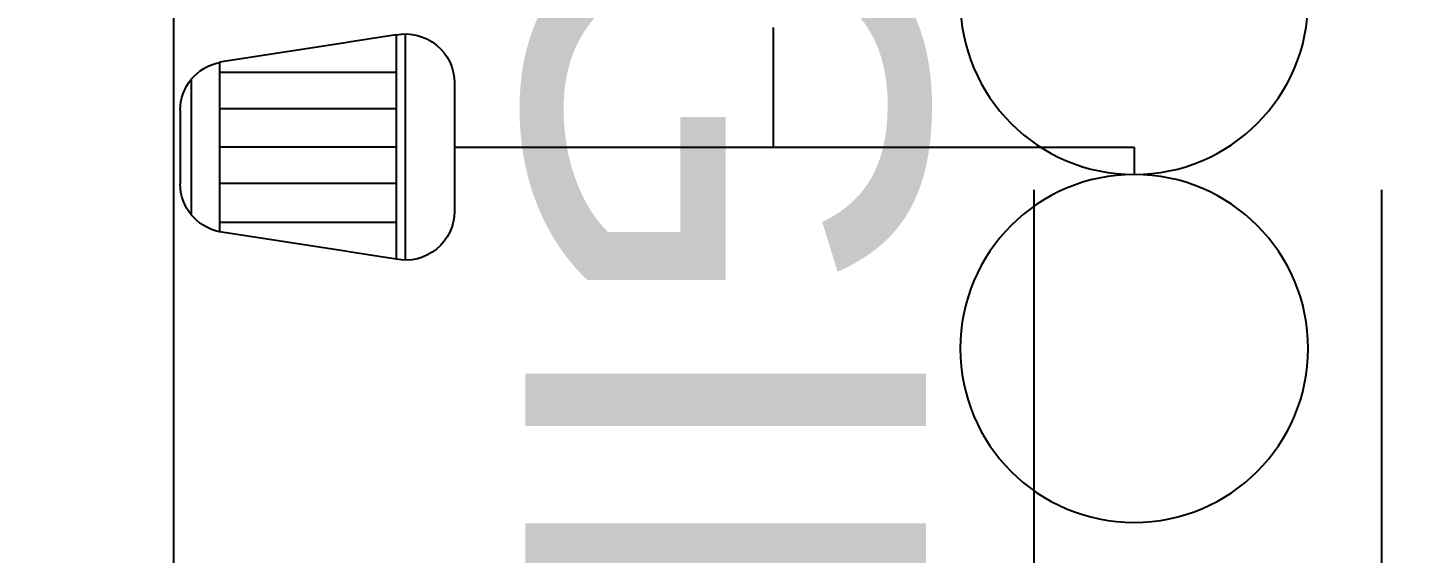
# Model space of a CAD drawing. Header units: inches. Extents: x 21 to 38546, y 13 to 15001.
# Drawn here: x 4642.16 to 4661.92, y 1929 to 1936.56 of the extents above; entities that cross this region are included whole.
import ezdxf
from ezdxf.enums import TextEntityAlignment as Align

# ---------------------------------------------------------------- set-up
doc = ezdxf.new("R2010")
doc.units = ezdxf.units.IN
doc.header["$MEASUREMENT"] = 0
doc.set_wipeout_variables(frame=1)
for name, color, linetype in [('pex_boru_dönüş', 5, 'Continuous'), ('pex_boru_gidiş', 1, 'Continuous'), ('RAST-IST-RADYATÖR-DİNAMİK BLOK', 83, 'Continuous')]:
    doc.layers.add(name, color=color, linetype=linetype)
for name, color, linetype, lineweight in [('Z_MİM_-KM-FIRE-CABINET', 8, 'Continuous', 25), ('Z_MİM_-KM-TEXT-DETAIL', 8, 'Continuous', 25), ('Z_MİM_-KM-WALL-PLASTER', 8, 'Continuous', 25)]:
    doc.layers.add(name, color=color, linetype=linetype, lineweight=lineweight)
doc.layers.add('Z_MİM_-KM-WIPEOUT', color=8, linetype='Continuous', lineweight=25, plot=False)
doc.styles.add('KAPI PENCERE YAZI 100', font='swiss.ttf', dxfattribs={"width": 0.7, "height": 12.5})

# ---------------------------------------------------------------- blocks, each defined once
blk = doc.blocks.new('*U186')
at = {"layer": 'Z_MİM_-KM-TEXT-DETAIL', "color": 7, "style": 'KAPI PENCERE YAZI 100'}
blk.add_text('YANGIN DOLABI', height=5.76, dxfattribs=at).set_placement((596960.27, -18061.17), align=Align.MIDDLE_CENTER)
blk.add_wipeout([(596917.023, -18089.604), (597007.023, -18089.604), (597007.023, -18071.604), (597007.023, -18066.604), (596917.023, -18066.604)]).dxf.layer = 'Z_MİM_-KM-WIPEOUT'
blk = doc.blocks.new('IS_RADYATOR-PLAN-40')
at = {"layer": 'RAST-IST-RADYATÖR-DİNAMİK BLOK', "color": 10}
for centre in [(-10.28, 11.439), (-5.28, 11.439)]:
    blk.add_circle(centre, 2.5, dxfattribs=at)
blk = doc.blocks.new('IS_RADYATOR-PLAN-50')
at = {"layer": 'RAST-IST-RADYATÖR-DİNAMİK BLOK', "color": 10}
for centre in [(-10.28, 11.439), (-5.28, 11.439)]:
    blk.add_circle(centre, 2.5, dxfattribs=at)
blk = doc.blocks.new('IS_RADYATOR-PLAN-60')
at = {"layer": 'RAST-IST-RADYATÖR-DİNAMİK BLOK', "color": 10}
for centre in [(-10.28, 11.439), (-5.28, 11.439)]:
    blk.add_circle(centre, 2.5, dxfattribs=at)
blk = doc.blocks.new('IS_RADYATOR-PLAN-70')
at = {"layer": 'RAST-IST-RADYATÖR-DİNAMİK BLOK', "color": 10}
for centre in [(-10.28, 11.439), (-5.28, 11.439)]:
    blk.add_circle(centre, 2.5, dxfattribs=at)
blk = doc.blocks.new('IS_RADYATOR-PLAN-80')
at = {"layer": 'RAST-IST-RADYATÖR-DİNAMİK BLOK', "color": 10}
for centre in [(-10.28, 11.439), (-5.28, 11.439)]:
    blk.add_circle(centre, 2.5, dxfattribs=at)
blk = doc.blocks.new('IS_RADYATOR-PLAN-90')
at = {"layer": 'RAST-IST-RADYATÖR-DİNAMİK BLOK', "color": 10}
for centre in [(-10.28, 11.439), (-5.28, 11.439)]:
    blk.add_circle(centre, 2.5, dxfattribs=at)
blk = doc.blocks.new('IS_RADYATOR-PLAN-100')
at = {"layer": 'RAST-IST-RADYATÖR-DİNAMİK BLOK', "color": 10}
for centre in [(-10.28, 11.439), (-5.28, 11.439)]:
    blk.add_circle(centre, 2.5, dxfattribs=at)
blk = doc.blocks.new('IS_RADYATOR-PLAN-110')
at = {"layer": 'RAST-IST-RADYATÖR-DİNAMİK BLOK', "color": 10}
for centre in [(-10.28, 11.439), (-5.28, 11.439)]:
    blk.add_circle(centre, 2.5, dxfattribs=at)
blk = doc.blocks.new('IS_RADYATOR-PLAN-120')
at = {"layer": 'RAST-IST-RADYATÖR-DİNAMİK BLOK', "color": 10}
for centre in [(-10.28, 11.439), (-5.28, 11.439)]:
    blk.add_circle(centre, 2.5, dxfattribs=at)
blk = doc.blocks.new('IS_RADYATOR-PLAN-130')
at = {"layer": 'RAST-IST-RADYATÖR-DİNAMİK BLOK', "color": 10}
for centre in [(-10.28, 11.439), (-5.28, 11.439)]:
    blk.add_circle(centre, 2.5, dxfattribs=at)
blk = doc.blocks.new('IS_RADYATOR-PLAN-140')
at = {"layer": 'RAST-IST-RADYATÖR-DİNAMİK BLOK', "color": 10}
for centre in [(-10.28, 11.439), (-5.28, 11.439)]:
    blk.add_circle(centre, 2.5, dxfattribs=at)
blk = doc.blocks.new('IS_RADYATOR-PLAN-150')
at = {"layer": 'RAST-IST-RADYATÖR-DİNAMİK BLOK', "color": 7}
for p, q in [((-7.385, 11.439), (-7.78, 11.439)), ((-7.385, 1.67), (-7.385, 11.439)), ((-5.668, 6.25), (-7.385, 6.25)), ((-6.462, 1.67), (-8.309, 1.67)), ((-9.011, 0.968), (-5.76, 0.968)), ((-5.773, 0.833), (-8.998, 0.833)), ((-8.998, 0.833), (-8.603, -1.704)), ((-8.467, -1.704), (-8.467, 0.833)), ((-7.906, -1.704), (-7.906, 0.833)), ((-7.381, -1.704), (-7.381, 0.833)), ((-6.832, -1.704), (-6.832, 0.833)), ((-6.308, -1.704), (-6.308, 0.833)), ((-5.773, 0.833), (-6.168, -1.704)), ((-6.168, -1.704), (-8.603, -1.704)), ((-6.411, -2.11), (-8.36, -2.11)), ((-6.857, -2.27), (-7.914, -2.27))]:
    blk.add_line(p, q, dxfattribs=at)
at = {"layer": 'RAST-IST-RADYATÖR-DİNAMİK BLOK', "color": 10}
blk.add_circle((-10.28, 11.439), 2.5, dxfattribs=at)
at = {"layer": 'RAST-IST-RADYATÖR-DİNAMİK BLOK', "color": 7}
for centre, start, end in [((-8.309, 0.968), 90, 191.1518), ((-6.462, 0.968), 348.8482, 90), ((-7.914, -1.568), 191.1518, 270), ((-6.857, -1.568), 270, 348.8482)]:
    blk.add_arc(centre, 0.702, start, end, dxfattribs=at)
blk = doc.blocks.new('IS_RADYATOR-PLAN-160')
at = {"layer": 'RAST-IST-RADYATÖR-DİNAMİK BLOK', "color": 7}
for p, q in [((-7.385, 11.439), (-7.78, 11.439)), ((-7.385, 1.67), (-7.385, 11.439)), ((-5.668, 6.25), (-7.385, 6.25)), ((-6.462, 1.67), (-8.309, 1.67)), ((-9.011, 0.968), (-5.76, 0.968)), ((-5.773, 0.833), (-8.998, 0.833)), ((-8.998, 0.833), (-8.603, -1.704)), ((-8.467, -1.704), (-8.467, 0.833)), ((-7.906, -1.704), (-7.906, 0.833)), ((-7.381, -1.704), (-7.381, 0.833)), ((-6.832, -1.704), (-6.832, 0.833)), ((-6.308, -1.704), (-6.308, 0.833)), ((-5.773, 0.833), (-6.168, -1.704)), ((-6.168, -1.704), (-8.603, -1.704)), ((-6.411, -2.11), (-8.36, -2.11)), ((-6.857, -2.27), (-7.914, -2.27))]:
    blk.add_line(p, q, dxfattribs=at)
at = {"layer": 'RAST-IST-RADYATÖR-DİNAMİK BLOK', "color": 10}
blk.add_circle((-10.28, 11.439), 2.5, dxfattribs=at)
at = {"layer": 'RAST-IST-RADYATÖR-DİNAMİK BLOK', "color": 7}
for centre, start, end in [((-8.309, 0.968), 90, 191.1518), ((-6.462, 0.968), 348.8482, 90), ((-7.914, -1.568), 191.1518, 270), ((-6.857, -1.568), 270, 348.8482)]:
    blk.add_arc(centre, 0.702, start, end, dxfattribs=at)
blk = doc.blocks.new('IS_RADYATOR-PLAN-170')
at = {"layer": 'RAST-IST-RADYATÖR-DİNAMİK BLOK', "color": 7}
for p, q in [((-7.385, 11.439), (-7.78, 11.439)), ((-7.385, 1.67), (-7.385, 11.439)), ((-5.668, 6.25), (-7.385, 6.25)), ((-6.462, 1.67), (-8.309, 1.67)), ((-9.011, 0.968), (-5.76, 0.968)), ((-5.773, 0.833), (-8.998, 0.833)), ((-8.998, 0.833), (-8.603, -1.704)), ((-8.467, -1.704), (-8.467, 0.833)), ((-7.906, -1.704), (-7.906, 0.833)), ((-7.381, -1.704), (-7.381, 0.833)), ((-6.832, -1.704), (-6.832, 0.833)), ((-6.308, -1.704), (-6.308, 0.833)), ((-5.773, 0.833), (-6.168, -1.704)), ((-6.168, -1.704), (-8.603, -1.704)), ((-6.411, -2.11), (-8.36, -2.11)), ((-6.857, -2.27), (-7.914, -2.27))]:
    blk.add_line(p, q, dxfattribs=at)
at = {"layer": 'RAST-IST-RADYATÖR-DİNAMİK BLOK', "color": 10}
blk.add_circle((-10.28, 11.439), 2.5, dxfattribs=at)
at = {"layer": 'RAST-IST-RADYATÖR-DİNAMİK BLOK', "color": 7}
for centre, start, end in [((-8.309, 0.968), 90, 191.1518), ((-6.462, 0.968), 348.8482, 90), ((-7.914, -1.568), 191.1518, 270), ((-6.857, -1.568), 270, 348.8482)]:
    blk.add_arc(centre, 0.702, start, end, dxfattribs=at)
blk = doc.blocks.new('IS_RADYATOR-PLAN-180')
at = {"layer": 'RAST-IST-RADYATÖR-DİNAMİK BLOK', "color": 7}
for p, q in [((-7.385, 11.439), (-7.78, 11.439)), ((-7.385, 1.67), (-7.385, 11.439)), ((-5.668, 6.25), (-7.385, 6.25)), ((-6.462, 1.67), (-8.309, 1.67)), ((-9.011, 0.968), (-5.76, 0.968)), ((-5.773, 0.833), (-8.998, 0.833)), ((-8.998, 0.833), (-8.603, -1.704)), ((-8.467, -1.704), (-8.467, 0.833)), ((-7.906, -1.704), (-7.906, 0.833)), ((-7.381, -1.704), (-7.381, 0.833)), ((-6.832, -1.704), (-6.832, 0.833)), ((-6.308, -1.704), (-6.308, 0.833)), ((-5.773, 0.833), (-6.168, -1.704)), ((-6.168, -1.704), (-8.603, -1.704)), ((-6.411, -2.11), (-8.36, -2.11)), ((-6.857, -2.27), (-7.914, -2.27))]:
    blk.add_line(p, q, dxfattribs=at)
at = {"layer": 'RAST-IST-RADYATÖR-DİNAMİK BLOK', "color": 10}
blk.add_circle((-10.28, 11.439), 2.5, dxfattribs=at)
at = {"layer": 'RAST-IST-RADYATÖR-DİNAMİK BLOK', "color": 7}
for centre, start, end in [((-8.309, 0.968), 90, 191.1518), ((-6.462, 0.968), 348.8482, 90), ((-7.914, -1.568), 191.1518, 270), ((-6.857, -1.568), 270, 348.8482)]:
    blk.add_arc(centre, 0.702, start, end, dxfattribs=at)
blk = doc.blocks.new('IS_RADYATOR-PLAN-190')
at = {"layer": 'RAST-IST-RADYATÖR-DİNAMİK BLOK', "color": 7}
for p, q in [((-7.385, 11.439), (-7.78, 11.439)), ((-7.385, 1.67), (-7.385, 11.439)), ((-5.668, 6.25), (-7.385, 6.25)), ((-6.462, 1.67), (-8.309, 1.67)), ((-9.011, 0.968), (-5.76, 0.968)), ((-5.773, 0.833), (-8.998, 0.833)), ((-8.998, 0.833), (-8.603, -1.704)), ((-8.467, -1.704), (-8.467, 0.833)), ((-7.906, -1.704), (-7.906, 0.833)), ((-7.381, -1.704), (-7.381, 0.833)), ((-6.832, -1.704), (-6.832, 0.833)), ((-6.308, -1.704), (-6.308, 0.833)), ((-5.773, 0.833), (-6.168, -1.704)), ((-6.168, -1.704), (-8.603, -1.704)), ((-6.411, -2.11), (-8.36, -2.11)), ((-6.857, -2.27), (-7.914, -2.27))]:
    blk.add_line(p, q, dxfattribs=at)
at = {"layer": 'RAST-IST-RADYATÖR-DİNAMİK BLOK', "color": 10}
blk.add_circle((-10.28, 11.439), 2.5, dxfattribs=at)
at = {"layer": 'RAST-IST-RADYATÖR-DİNAMİK BLOK', "color": 7}
for centre, start, end in [((-8.309, 0.968), 90, 191.1518), ((-6.462, 0.968), 348.8482, 90), ((-7.914, -1.568), 191.1518, 270), ((-6.857, -1.568), 270, 348.8482)]:
    blk.add_arc(centre, 0.702, start, end, dxfattribs=at)
blk = doc.blocks.new('IS_RADYATOR-PLAN-200')
at = {"layer": 'RAST-IST-RADYATÖR-DİNAMİK BLOK', "color": 7}
for p, q in [((-2.385, 11.439), (-2.78, 11.439)), ((-2.385, 1.67), (-2.385, 11.439)), ((-0.668, 6.25), (-2.385, 6.25)), ((-1.462, 1.67), (-3.309, 1.67)), ((-4.011, 0.968), (-0.76, 0.968)), ((-0.773, 0.833), (-3.998, 0.833)), ((-3.998, 0.833), (-3.603, -1.704)), ((-3.467, -1.704), (-3.467, 0.833)), ((-2.906, -1.704), (-2.906, 0.833)), ((-2.381, -1.704), (-2.381, 0.833)), ((-1.832, -1.704), (-1.832, 0.833)), ((-1.308, -1.704), (-1.308, 0.833)), ((-0.773, 0.833), (-1.168, -1.704)), ((-1.168, -1.704), (-3.603, -1.704)), ((-1.411, -2.11), (-3.36, -2.11)), ((-1.857, -2.27), (-2.914, -2.27))]:
    blk.add_line(p, q, dxfattribs=at)
at = {"layer": 'RAST-IST-RADYATÖR-DİNAMİK BLOK', "color": 10}
blk.add_circle((-5.28, 11.439), 2.5, dxfattribs=at)
at = {"layer": 'RAST-IST-RADYATÖR-DİNAMİK BLOK', "color": 7}
for centre, start, end in [((-3.309, 0.968), 90, 191.1518), ((-1.462, 0.968), 348.8482, 90), ((-2.914, -1.568), 191.1518, 270), ((-1.857, -1.568), 270, 348.8482)]:
    blk.add_arc(centre, 0.702, start, end, dxfattribs=at)
blk = doc.blocks.new('IS_U4731')
for name, p in [('IS_RADYATOR-PLAN-40', (0, 0)), ('IS_RADYATOR-PLAN-50', (0, 0)), ('IS_RADYATOR-PLAN-60', (0, 0)), ('IS_RADYATOR-PLAN-70', (0, 0)), ('IS_RADYATOR-PLAN-80', (0, 0)), ('IS_RADYATOR-PLAN-90', (0, 0)), ('IS_RADYATOR-PLAN-100', (0, 0)), ('IS_RADYATOR-PLAN-110', (0, 0)), ('IS_RADYATOR-PLAN-120', (0, 0)), ('IS_RADYATOR-PLAN-130', (0, 0)), ('IS_RADYATOR-PLAN-140', (0, 0)), ('IS_RADYATOR-PLAN-150', (0, 0)), ('IS_RADYATOR-PLAN-160', (0, 0)), ('IS_RADYATOR-PLAN-170', (0, 0)), ('IS_RADYATOR-PLAN-180', (0, 0)), ('IS_RADYATOR-PLAN-190', (0, 0)), ('IS_RADYATOR-PLAN-200', (-5, 0))]:
    blk.add_blockref(name, p)

msp = doc.modelspace()

# ---------------------------------------------------------------- block references
at = {"layer": 'Z_MİM_-KM-FIRE-CABINET', "rotation": 270}
msp.add_blockref('*U186', (22713.362, 598884.106), dxfattribs=at)

# ---------------------------------------------------------------- next in the draw order: linework, layer by layer
at = {"layer": 'pex_boru_dönüş'}
msp.add_lwpolyline([(4585.784, 1876.331), (4585.784, 1783.231), (4661.623, 1783.231), (4661.623, 1934.231)], dxfattribs=at)
at = {"layer": 'pex_boru_gidiş'}
msp.add_lwpolyline([(4590.784, 1869.331), (4590.784, 1788.231), (4656.623, 1788.231), (4656.623, 1934.231)], dxfattribs=at)
at = {"layer": 'Z_MİM_-KM-WALL-PLASTER'}
msp.add_lwpolyline([(6814.258, 1859.584), (5339.258, 1859.583), (5339.258, 1944.584), (5359.257, 1944.582), (5359.257, 1879.583), (5569.257, 1879.583), (5569.257, 2559.61), (5444.256, 2559.61), (5444.256, 2089.583), (5284.258, 2089.583), (5284.257, 2554.583), (4699.257, 2554.583), (4699.257, 2089.583), (4644.258, 2089.583), (4644.258, 1859.583), (3041.758, 1859.583)], dxfattribs=at)

# ---------------------------------------------------------------- next in the draw order: block references
at = {"layer": 'RAST-IST-RADYATÖR-DİNAMİK BLOK', "xscale": -1, "rotation": 270}
msp.add_blockref('IS_U4731', (4646.624, 1942.231), dxfattribs=at)

doc.saveas('drawing.dxf')
